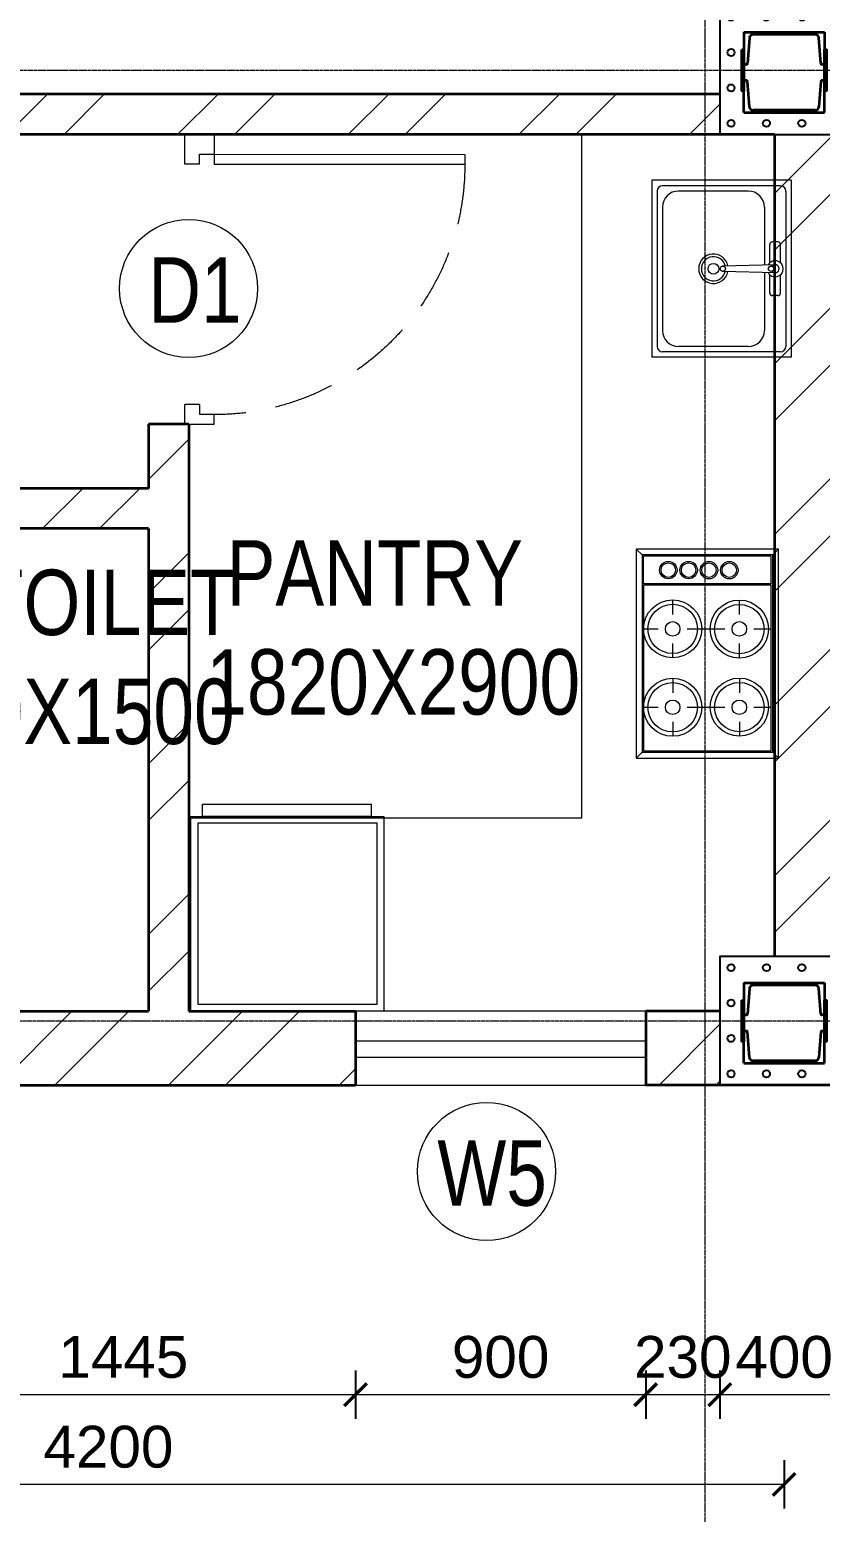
# Model space of a CAD drawing. Header units: millimetres. Extents: x 19543921 to 20171754, y -3528062 to -3222959.
# Drawn here: x 19638105 to 19640562, y -3255687 to -3251078 of the extents above; entities that cross this region are included whole.
import ezdxf

# ---------------------------------------------------------------- set-up
doc = ezdxf.new("R2010")
doc.units = ezdxf.units.MM
doc.header["$MEASUREMENT"] = 0
doc.header["$PDMODE"] = 35
for name, pattern in [('CENTER', [2, 1.25, -0.25, 0.25, -0.25]), ('CONTINUA', [0]), ('DASHED', [0.75, 0.5, -0.25])]:
    doc.linetypes.add(name, pattern=pattern)
doc.layers.get('Defpoints').update_dxf_attribs({"color": 169})
for name, color, linetype, lineweight in [('center', 4, 'Continuous', 9), ('Dimension', 4, 'Continuous', 9), ('Door-Window', 112, 'Continuous', 15), ('FURNITURE', 34, 'Continuous', 5), ('hatch LOW', 8, 'Continuous', 5), ('text', 142, 'Continuous', 9), ('wall', 1, 'Continuous', 35), ('Windows', 4, 'Continuous', 13)]:
    doc.layers.add(name, color=color, linetype=linetype, lineweight=lineweight)
doc.layers.add('Mobiliario', color=50, linetype='CONTINUA')
doc.styles.add('DIM', font='arial.ttf', dxfattribs={"width": 0.8, "height": 45})
doc.styles.add('ordinary', font='arial.ttf')
doc.dimstyles.new('outer dimension', dxfattribs={"dimtxt": 130, "dimasz": 70, "dimexe": 75, "dimexo": 150, "dimgap": 50, "dimtad": 1, "dimdec": 0, "dimrnd": 5, "dimzin": 12, "dimdsep": 46, "dimtxsty": 'ordinary', "dimblk": 'ARCHTICK', "dimcen": 0.09, "dimclrd": 256, "dimclre": 256, "dimclrt": 256, "dimadec": 0, "dimazin": 3, "dimtfac": 1, "dimtdec": 0, "dimtix": 1, "dimtmove": 1, "dimatfit": 2, "dimldrblk": 'ARCHTICK', "dimfxl": 75, "dimfxlon": 1, "dimtolj": 1, "dimtzin": 12, "dimlwd": -1, "dimarcsym": 0})

# ---------------------------------------------------------------- blocks, each defined once
blk = doc.blocks.new('ESTUFA')
at = {"layer": 'FURNITURE'}
for p, q in [((678.364, 239.2337), (678.344, 239.2537)), ((678.814, 239.2337), (678.834, 239.2537)), ((678.364, 239.2337), (678.364, 238.5537)), ((678.814, 239.2337), (678.364, 239.2337)), ((678.369, 239.2287), (678.369, 238.6587)), ((678.809, 239.2287), (678.369, 239.2287)), ((678.809, 238.6587), (678.809, 239.2287)), ((678.814, 238.5537), (678.814, 239.2337)), ((678.479, 239.1287), (678.479, 239.1781)), ((678.7085, 239.1287), (678.7085, 239.1787)), ((678.429, 239.0787), (678.369, 239.0787)), ((678.6585, 239.0787), (678.529, 239.0787)), ((678.809, 239.0787), (678.7585, 239.0787)), ((678.479, 238.9781), (678.479, 239.0287)), ((678.7085, 238.9787), (678.7085, 239.0287)), ((678.479, 238.9094), (678.479, 238.8587)), ((678.7085, 238.9087), (678.7085, 238.8587)), ((678.429, 238.8087), (678.369, 238.8087)), ((678.6585, 238.8087), (678.529, 238.8087)), ((678.809, 238.8087), (678.7585, 238.8087)), ((678.479, 238.7587), (678.479, 238.7094)), ((678.7085, 238.7587), (678.7085, 238.7087)), ((678.369, 238.6587), (678.809, 238.6587)), ((678.369, 238.6537), (678.369, 238.5587)), ((678.369, 238.6537), (678.809, 238.6537)), ((678.809, 238.6537), (678.809, 238.5587)), ((678.364, 238.5537), (678.344, 238.5337)), ((678.364, 238.5537), (678.814, 238.5537)), ((678.369, 238.5587), (678.809, 238.5587)), ((678.814, 238.5537), (678.834, 238.5337))]:
    blk.add_line(p, q, dxfattribs=at)
blk.add_lwpolyline([(678.344, 238.5337), (678.834, 238.5337), (678.834, 239.2537), (678.344, 239.2537)], close=True, dxfattribs=at)
for centre, radius in [((678.479, 239.0781), 0.1), ((678.479, 239.0781), 0.085), ((678.7085, 239.0787), 0.1), ((678.7085, 239.0787), 0.085), ((678.479, 239.0787), 0.025), ((678.7085, 239.0787), 0.025), ((678.479, 238.8094), 0.1), ((678.479, 238.8094), 0.085), ((678.7085, 238.8087), 0.1), ((678.7085, 238.8087), 0.085), ((678.479, 238.8087), 0.025), ((678.7085, 238.8087), 0.025), ((678.5136, 238.6065), 0.03), ((678.5836, 238.6065), 0.03), ((678.6536, 238.6062), 0.03), ((678.7236, 238.6062), 0.03), ((678.5136, 238.6065), 0.025), ((678.5836, 238.6065), 0.025), ((678.6536, 238.6062), 0.025), ((678.7236, 238.6062), 0.025)]:
    blk.add_circle(centre, radius, dxfattribs=at)
blk = doc.blocks.new('LAVAPLATOS')
at = {"layer": 'FURNITURE'}
for p, q in [((674.5951, 237.8736), (674.5951, 237.3236)), ((675.0284, 237.8736), (674.5951, 237.8736)), ((674.6117, 237.8402), (674.6117, 237.3569)), ((674.9951, 237.8569), (674.6284, 237.8569)), ((674.8951, 237.8402), (674.6784, 237.8402)), ((675.0117, 237.8402), (675.0117, 237.3569)), ((675.0284, 237.8736), (675.0284, 237.3236)), ((674.6284, 237.7902), (674.6284, 237.4069)), ((674.9451, 237.7902), (674.9451, 237.6102)), ((674.9617, 237.6172), (674.9617, 237.6736)), ((674.9867, 237.6819), (674.9701, 237.6819)), ((674.9951, 237.6172), (674.9951, 237.6736)), ((674.9784, 237.6111), (674.8159, 237.6069)), ((674.9784, 237.5861), (674.8159, 237.5902)), ((674.9451, 237.5869), (674.9451, 237.4069)), ((674.9617, 237.5236), (674.9617, 237.5799)), ((674.9951, 237.5236), (674.9951, 237.5799)), ((674.9867, 237.5152), (674.9701, 237.5152)), ((674.9951, 237.3402), (674.6284, 237.3402)), ((674.8951, 237.3569), (674.6784, 237.3569)), ((675.0284, 237.3236), (674.5951, 237.3236))]:
    blk.add_line(p, q, dxfattribs=at)
for centre, radius in [((674.7867, 237.5986), 0.0167), ((674.8159, 237.5986), 0.00833), ((674.9659, 237.5986), 0.00833)]:
    blk.add_circle(centre, radius, dxfattribs=at)
for centre, radius, start, end in [((674.6284, 237.8402), 0.0167, 90, 180), ((674.6784, 237.7902), 0.05, 90, 180), ((674.8951, 237.7902), 0.05, 0, 90), ((674.9951, 237.8402), 0.0167, 0, 90), ((674.9701, 237.6736), 0.00833, 90, 180), ((674.9867, 237.6736), 0.00833, 0, 90), ((674.7867, 237.5986), 0.0458, 10.9921, 349.0081), ((674.7867, 237.5986), 0.0375, 13.1354, 346.865), ((674.9784, 237.5986), 0.025, 208.5203, 151.4796), ((674.9784, 237.5986), 0.0125, 218.9424, 141.0576), ((674.9701, 237.5236), 0.00833, 180, 270), ((674.9867, 237.5236), 0.00833, 270, 0), ((674.6784, 237.4069), 0.05, 180, 270), ((674.8951, 237.4069), 0.05, 270, 0), ((674.6284, 237.3569), 0.0167, 180, 270), ((674.9951, 237.3569), 0.0167, 270, 0)]:
    blk.add_arc(centre, radius, start, end, dxfattribs=at)
blk = doc.blocks.new('3-0')
at = {"layer": 'Door-Window', "ltscale": 3}
for p, q in [((11063.05, 10097.68), (11065.97, 10099.9)), ((11065.25, 10097.81), (11066.71, 10098.92)), ((11065.97, 10099.9), (11066.71, 10098.92)), ((11063.05, 10097.68), (11064.53, 10095.73)), ((11065.99, 10096.84), (11064.53, 10095.73)), ((11065.99, 10096.84), (11065.25, 10097.81)), ((11085.5, 10074.13), (11110.32, 10092.96)), ((11111.05, 10091.97), (11110.32, 10092.96)), ((11086.24, 10073.15), (11111.05, 10091.97)), ((11084.04, 10073.02), (11082.57, 10071.91)), ((11084.04, 10073.02), (11084.78, 10072.04)), ((11084.78, 10072.04), (11086.24, 10073.15)), ((11086.24, 10073.15), (11085.5, 10074.13)), ((11087.72, 10071.2), (11086.24, 10073.15)), ((11082.57, 10071.91), (11084.79, 10068.98)), ((11084.79, 10068.98), (11087.72, 10071.2))]:
    blk.add_line(p, q, dxfattribs=at)
at = {"layer": 'Door-Window', "color": 9, "linetype": 'DASHED', "lineweight": 18, "ltscale": 15}
blk.add_arc((11085.5, 10074.13), 31.16, 37.1906, 127.1465, dxfattribs=at)
blk = doc.blocks.new('A$C46405F3B')
for p, q in [((0, 565.1), (560, 565.1)), ((0, 0), (0, 565.1)), ((560, 565.1), (560, 0)), ((560, 0), (0, 0))]:
    blk.add_line(p, q)
for points in [[(33.6, 600), (522.6, 600), (522.6, 565.1), (33.6, 565.1)], [(540, 545.1), (20, 545.1), (20, 20), (540, 20)]]:
    blk.add_lwpolyline(points, close=True)
blk = doc.blocks.new('c-section')
at = {"layer": 'wall'}
for p, q in [((75, 318.1), (325, 318.1)), ((75, 318.1), (75, 218.1)), ((91.8, 300.1), (85.6, 220.9)), ((296.3, 310.9), (103.7, 310.9)), ((314.4, 220.9), (308.2, 300.1)), ((325, 318.1), (325, 218.1)), ((82.4, 218.1), (75, 218.1)), ((325, 218.1), (317.6, 218.1)), ((75, 68.1), (75, 168.1)), ((82.4, 168.1), (75, 168.1)), ((91.8, 86), (85.6, 165.2)), ((314.4, 165.2), (308.2, 86)), ((325, 168.1), (317.6, 168.1)), ((325, 68.1), (325, 168.1)), ((75, 68.1), (325, 68.1)), ((296.3, 75.3), (103.7, 75.3))]:
    blk.add_line(p, q, dxfattribs=at)
at = {"layer": 'wall', "color": 2, "lineweight": -3}
blk.add_lwpolyline([(0, 0), (400, 0), (400, 400), (0, 400)], close=True, dxfattribs=at)
at = {"layer": 'wall', "linetype": 'Continuous', "ltscale": 1000}
for points in [[(68.7, 264.2), (75, 264.2), (75, 135.8), (68.7, 135.8)], [(325, 264.2), (331.3, 264.2), (331.3, 135.8), (325, 135.8)]]:
    blk.add_lwpolyline(points, close=True, dxfattribs=at)
at = {"layer": 'wall', "color": 2, "lineweight": -3}
for centre in [(35, 365), (145, 365), (255, 365), (365, 365), (35, 255), (365, 255), (35, 145), (365, 145), (35, 35), (145, 35), (255, 35), (365, 35)]:
    blk.add_circle(centre, 11, dxfattribs=at)
at = {"layer": 'wall'}
for centre, radius, start, end in [((103.7, 298.9), 12, 90, 174), ((296.3, 298.9), 12, 6, 90), ((82.4, 221.3), 3.2, 270, 354), ((317.6, 221.3), 3.2, 186, 270), ((82.4, 164.9), 3.2, 6, 90), ((317.6, 164.9), 3.2, 90, 174), ((103.7, 87.3), 12, 186, 270), ((296.3, 87.3), 12, 270, 354)]:
    blk.add_arc(centre, radius, start, end, dxfattribs=at)
blk = doc.blocks.new('_ArchTick')
at = {"color": 0, "linetype": 'ByBlock', "const_width": 0.15}
blk.add_lwpolyline([(-0.5, -0.5), (0.5, 0.5)], dxfattribs=at)
blk = doc.blocks.new('*D88')
at = {"layer": 'Defpoints', "color": 0, "linetype": 'Continuous', "ltscale": 1000, "transparency": 16777216}
for p in [(19637674.3, -3254359), (19639117.2, -3254359), (19639117.2, -3255321.3)]:
    blk.add_point(p, dxfattribs=at)
at = {"layer": 'Dimension', "linetype": 'Continuous', "lineweight": -2, "ltscale": 1000, "transparency": 16777216}
for p, q in [((19637674.3, -3255246.3), (19637674.3, -3255396.3)), ((19639117.2, -3255246.3), (19639117.2, -3255396.3))]:
    blk.add_line(p, q, dxfattribs=at)
at = {"layer": 'Dimension', "ltscale": 1000, "transparency": 16777216}
blk.add_line((19637674.3, -3255321.3), (19639117.2, -3255321.3), dxfattribs=at)
at = {"layer": 'Dimension', "linetype": 'Continuous', "ltscale": 1000, "transparency": 16777216, "xscale": 70, "yscale": 70, "zscale": 70, "rotation": 180}
blk.add_blockref('_ArchTick', (19637674.3, -3255321.3), dxfattribs=at)
at = {"layer": 'Dimension', "linetype": 'Continuous', "ltscale": 1000, "transparency": 16777216, "xscale": 70, "yscale": 70, "zscale": 70}
blk.add_blockref('_ArchTick', (19639117.2, -3255321.3), dxfattribs=at)
at = {"layer": 'Dimension', "linetype": 'Continuous', "ltscale": 1000, "transparency": 16777216, "insert": (19638395.7, -3255204.9), "char_height": 130, "attachment_point": 5, "style": 'ordinary'}
blk.add_mtext('\\A1;1445', dxfattribs=at)
blk = doc.blocks.new('*D36')
at = {"layer": 'Defpoints', "color": 0, "linetype": 'Continuous', "ltscale": 1000, "transparency": 16777216}
for p in [(19639117.2, -3254359), (19640019.3, -3254359), (19640019.3, -3255321.3)]:
    blk.add_point(p, dxfattribs=at)
at = {"layer": 'Dimension', "linetype": 'Continuous', "lineweight": -2, "ltscale": 1000, "transparency": 16777216}
for p, q in [((19639117.2, -3255246.3), (19639117.2, -3255396.3)), ((19640019.3, -3255246.3), (19640019.3, -3255396.3))]:
    blk.add_line(p, q, dxfattribs=at)
at = {"layer": 'Dimension', "ltscale": 1000, "transparency": 16777216}
blk.add_line((19639117.2, -3255321.3), (19640019.3, -3255321.3), dxfattribs=at)
at = {"layer": 'Dimension', "linetype": 'Continuous', "ltscale": 1000, "transparency": 16777216, "xscale": 70, "yscale": 70, "zscale": 70, "rotation": 180}
blk.add_blockref('_ArchTick', (19639117.2, -3255321.3), dxfattribs=at)
at = {"layer": 'Dimension', "linetype": 'Continuous', "ltscale": 1000, "transparency": 16777216, "xscale": 70, "yscale": 70, "zscale": 70}
blk.add_blockref('_ArchTick', (19640019.3, -3255321.3), dxfattribs=at)
at = {"layer": 'Dimension', "linetype": 'Continuous', "ltscale": 1000, "transparency": 16777216, "insert": (19639568.2, -3255204.9), "char_height": 130, "attachment_point": 5, "style": 'ordinary'}
blk.add_mtext('\\A1;900', dxfattribs=at)
blk = doc.blocks.new('*D37')
at = {"layer": 'Defpoints', "color": 0, "linetype": 'Continuous', "ltscale": 1000, "transparency": 16777216}
for p in [(19640019.3, -3254359), (19640249.5, -3254359), (19640249.5, -3255321.3)]:
    blk.add_point(p, dxfattribs=at)
at = {"layer": 'Dimension', "linetype": 'Continuous', "lineweight": -2, "ltscale": 1000, "transparency": 16777216}
for p, q in [((19640019.3, -3255246.3), (19640019.3, -3255396.3)), ((19640249.5, -3255246.3), (19640249.5, -3255396.3))]:
    blk.add_line(p, q, dxfattribs=at)
at = {"layer": 'Dimension', "ltscale": 1000, "transparency": 16777216}
blk.add_line((19640019.3, -3255321.3), (19640249.5, -3255321.3), dxfattribs=at)
at = {"layer": 'Dimension', "linetype": 'Continuous', "ltscale": 1000, "transparency": 16777216, "insert": (19640134.4, -3255204.9), "char_height": 130, "attachment_point": 5, "style": 'ordinary'}
blk.add_mtext('\\A1;230', dxfattribs=at)
blk = doc.blocks.new('*D38')
at = {"layer": 'Defpoints', "color": 0, "linetype": 'Continuous', "ltscale": 1000, "transparency": 16777216}
for p in [(19640249.5, -3254359), (19640649.5, -3254359), (19640649.5, -3255321.3)]:
    blk.add_point(p, dxfattribs=at)
at = {"layer": 'Dimension', "linetype": 'Continuous', "lineweight": -2, "ltscale": 1000, "transparency": 16777216}
for p, q in [((19640249.5, -3255246.3), (19640249.5, -3255396.3)), ((19640649.5, -3255246.3), (19640649.5, -3255396.3))]:
    blk.add_line(p, q, dxfattribs=at)
at = {"layer": 'Dimension', "ltscale": 1000, "transparency": 16777216}
blk.add_line((19640249.5, -3255321.3), (19640649.5, -3255321.3), dxfattribs=at)
at = {"layer": 'Dimension', "linetype": 'Continuous', "ltscale": 1000, "transparency": 16777216, "xscale": 70, "yscale": 70, "zscale": 70, "rotation": 180}
blk.add_blockref('_ArchTick', (19640249.5, -3255321.3), dxfattribs=at)
at = {"layer": 'Dimension', "linetype": 'Continuous', "ltscale": 1000, "transparency": 16777216, "xscale": 70, "yscale": 70, "zscale": 70}
blk.add_blockref('_ArchTick', (19640649.5, -3255321.3), dxfattribs=at)
at = {"layer": 'Dimension', "linetype": 'Continuous', "ltscale": 1000, "transparency": 16777216, "insert": (19640449.5, -3255204.9), "char_height": 130, "attachment_point": 5, "style": 'ordinary'}
blk.add_mtext('\\A1;400', dxfattribs=at)
blk = doc.blocks.new('*D89')
at = {"layer": 'Defpoints', "color": 0, "linetype": 'Continuous', "ltscale": 1000, "transparency": 16777216}
for p in [(19636249.3, -3254359), (19640449.5, -3254359), (19636249.3, -3255600.4)]:
    blk.add_point(p, dxfattribs=at)
at = {"layer": 'Dimension', "linetype": 'Continuous', "lineweight": -2, "ltscale": 1000, "transparency": 16777216}
for p, q in [((19636249.3, -3255525.4), (19636249.3, -3255675.4)), ((19640449.5, -3255525.4), (19640449.5, -3255675.4))]:
    blk.add_line(p, q, dxfattribs=at)
at = {"layer": 'Dimension', "ltscale": 1000, "transparency": 16777216}
blk.add_line((19640449.5, -3255600.4), (19636249.3, -3255600.4), dxfattribs=at)
at = {"layer": 'Dimension', "linetype": 'Continuous', "ltscale": 1000, "transparency": 16777216, "xscale": 70, "yscale": 70, "zscale": 70, "rotation": 180}
blk.add_blockref('_ArchTick', (19636249.3, -3255600.4), dxfattribs=at)
at = {"layer": 'Dimension', "linetype": 'Continuous', "ltscale": 1000, "transparency": 16777216, "xscale": 70, "yscale": 70, "zscale": 70}
blk.add_blockref('_ArchTick', (19640449.5, -3255600.4), dxfattribs=at)
at = {"layer": 'Dimension', "linetype": 'Continuous', "ltscale": 1000, "transparency": 16777216, "insert": (19638349.4, -3255484), "char_height": 130, "attachment_point": 5, "style": 'ordinary'}
blk.add_mtext('\\A1;4200', dxfattribs=at)
blk = doc.blocks.new('*D39')
at = {"layer": 'Defpoints', "color": 0, "linetype": 'Continuous', "ltscale": 1000, "transparency": 16777216}
for p in [(19631049.5, -3254359), (19640649.5, -3254359), (19640649.5, -3255906.8)]:
    blk.add_point(p, dxfattribs=at)
at = {"layer": 'Dimension', "linetype": 'Continuous', "lineweight": -2, "ltscale": 1000, "transparency": 16777216}
for p, q in [((19631049.5, -3255831.8), (19631049.5, -3255981.8)), ((19640649.5, -3255831.8), (19640649.5, -3255981.8))]:
    blk.add_line(p, q, dxfattribs=at)
at = {"layer": 'Dimension', "ltscale": 1000, "transparency": 16777216}
blk.add_line((19631049.5, -3255906.8), (19640649.5, -3255906.8), dxfattribs=at)
at = {"layer": 'Dimension', "linetype": 'Continuous', "ltscale": 1000, "transparency": 16777216, "xscale": 70, "yscale": 70, "zscale": 70, "rotation": 180}
blk.add_blockref('_ArchTick', (19631049.5, -3255906.8), dxfattribs=at)
at = {"layer": 'Dimension', "linetype": 'Continuous', "ltscale": 1000, "transparency": 16777216, "xscale": 70, "yscale": 70, "zscale": 70}
blk.add_blockref('_ArchTick', (19640649.5, -3255906.8), dxfattribs=at)
at = {"layer": 'Dimension', "linetype": 'Continuous', "ltscale": 1000, "transparency": 16777216, "insert": (19635849.5, -3255790.4), "char_height": 130, "attachment_point": 5, "style": 'ordinary'}
blk.add_mtext('\\A1;9600', dxfattribs=at)

msp = doc.modelspace()

# ---------------------------------------------------------------- hatches: boundary and pattern name
at = {"layer": 'hatch LOW', "linetype": 'Continuous', "ltscale": 1000}
h = msp.add_hatch(dxfattribs=at)
h.set_pattern_fill('ANSI32', color=0, scale=1000)
h.set_pattern_definition([(45, (-12373.72, -74813.84), (-265.165043, 265.165043), []), (45, (-12196.95, -74813.84), (-265.165043, 265.165043), [])])
h.paths.add_polyline_path([(19640249.5, -3251279), (19637349.3, -3251279.7), (19637349.3, -3251404.7), (19640249.5, -3251404)])
h = msp.add_hatch(dxfattribs=at)
h.set_pattern_fill('ANSI32', color=0, scale=1000)
h.set_pattern_definition([(45, (-15108.65, -74813.84), (-265.165043, 265.165043), []), (45, (-14931.87, -74813.84), (-265.165043, 265.165043), [])])
h.paths.add_polyline_path([(19640649.5, -3251404), (19640419.5, -3251404), (19640419.5, -3253959), (19640649.5, -3253959)])
h = msp.add_hatch(dxfattribs=at)
h.set_pattern_fill('ANSI32', color=0, scale=1000)
h.set_pattern_definition([(45, (-30129.84, -74813.84), (-265.165043, 265.165043), []), (45, (-29953.06, -74813.84), (-265.165043, 265.165043), [])])
h.paths.add_polyline_path([(19638599.3, -3252304), (19638474.3, -3252304), (19638474.3, -3252504), (19636924.3, -3252503.9), (19636924.3, -3252628.9), (19638474.3, -3252629), (19638474.3, -3254129), (19637647.8, -3254129), (19637647.8, -3254359), (19639117.2, -3254359), (19639117.2, -3254129), (19638599.3, -3254129)])
h = msp.add_hatch(dxfattribs=at)
h.set_pattern_fill('ANSI32', color=0, scale=1000)
h.set_pattern_definition([(45, (-4210.14, -74813.84), (-265.165043, 265.165043), []), (45, (-4033.36, -74813.84), (-265.165043, 265.165043), [])])
h.paths.add_polyline_path([(19640249.5, -3254129), (19640019.3, -3254129), (19640019.3, -3254359), (19640249.5, -3254359)])

# ---------------------------------------------------------------- linework, layer by layer
at = {"layer": 'center', "color": 251, "linetype": 'CENTER', "ltscale": 5}
for p, q in [((19640202.6, -3244640.8), (19640202.6, -3256248.8)), ((19628718.5, -3251204), (19643885.7, -3251204)), ((19628965.4, -3254159), (19644132.6, -3254159))]:
    msp.add_line(p, q, dxfattribs=at)
at = {"layer": 'FURNITURE', "linetype": 'ByBlock'}
for p, q in [((19639819.6, -3251404), (19639819.5, -3253529)), ((19639819.5, -3253529), (19638599.3, -3253529))]:
    msp.add_line(p, q, dxfattribs=at)
at = {"layer": 'text', "ltscale": 7}
for centre in [(19638598.6, -3251882.5), (19639524.6, -3254627.6)]:
    msp.add_circle(centre, 214.6, dxfattribs=at)
at = {"layer": 'wall', "linetype": 'Continuous', "ltscale": 1000}
for p, q in [((19640249.5, -3251279), (19637349.3, -3251279)), ((19640419.5, -3251404), (19637349.3, -3251404)), ((19638599.3, -3252304), (19638474.3, -3252304)), ((19638474.3, -3252504), (19636924.3, -3252504)), ((19638474.3, -3252629), (19636924.3, -3252629)), ((19637674.3, -3254129), (19638474.3, -3254129)), ((19638599.3, -3254129), (19639117.2, -3254129)), ((19639117.2, -3254129), (19639117.2, -3254359)), ((19640019.3, -3254129), (19640019.3, -3254359)), ((19637674.3, -3254359), (19639117.2, -3254359))]:
    msp.add_line(p, q, dxfattribs=at)
at = {"layer": 'wall', "ltscale": 7}
for p, q in [((19640419.5, -3251404), (19640419.5, -3253959)), ((19638474.3, -3252304), (19638474.3, -3252504)), ((19638599.3, -3252304), (19638599.3, -3254129)), ((19638474.3, -3252629), (19638474.3, -3254129)), ((19640249.5, -3254129), (19640019.3, -3254129)), ((19640649.5, -3254359), (19640019.3, -3254359))]:
    msp.add_line(p, q, dxfattribs=at)
at = {"layer": 'Windows', "linetype": 'Continuous', "ltscale": 1000}
for p, q in [((19640019.3, -3254129), (19639117.2, -3254129)), ((19639117.2, -3254359), (19640019.3, -3254359))]:
    msp.add_line(p, q, dxfattribs=at)
at = {"layer": 'Windows', "ltscale": 7}
for p, q in [((19639117.2, -3254221.3), (19640019.3, -3254221.3)), ((19639117.2, -3254272.1), (19640019.3, -3254272.1))]:
    msp.add_line(p, q, dxfattribs=at)

# ---------------------------------------------------------------- block references
at = {"layer": 'FURNITURE', "xscale": 902.7777776376226, "yscale": 902.7777776376226, "zscale": 902.7777776376226, "rotation": 180}
msp.add_blockref('ESTUFA', (20252826, -3037349.6), dxfattribs=at)
at = {"layer": 'FURNITURE', "linetype": 'ByBlock', "xscale": 1.071428571428569, "yscale": 1.071428571428569, "zscale": 1.071428571428569}
msp.add_blockref('A$C46405F3B', (19638605.7, -3254129), dxfattribs=at)
at = {"layer": 'Mobiliario', "xscale": 999.9999998447796, "yscale": 999.9999998447796, "zscale": 999.9999998447796}
msp.add_blockref('LAVAPLATOS', (18965443, -3489419.9), dxfattribs=at)
at = {"layer": 'wall', "linetype": 'ByBlock', "xscale": -24.99476955698659, "yscale": 24.99476955698659, "zscale": 24.99476955698659, "rotation": 217.1513136179354}
msp.add_blockref('3-0', (19265766, -3218134.4), dxfattribs=at)
at = {"layer": 'wall', "linetype": 'Continuous'}
for p in [(19640249.5, -3251404), (19640249.5, -3254359)]:
    msp.add_blockref('c-section', p, dxfattribs=at)

# ---------------------------------------------------------------- texts
at = {"layer": 'text', "ltscale": 7, "char_height": 203.2, "style": 'DIM'}
for s, width, insert, attachment_point in [('D1', 12.632, (19638473.1, -3251785.6), 1), (' PANTRY\\P1820X2900', 2803.64, (19638653.7, -3252665.3), 1), ('  TOILET\\P2300X1500', 2803.64, (19638741.6, -3252756.8), 3), ('W5', 12.632, (19639371.6, -3254530.8), 1)]:
    msp.add_mtext_dynamic_manual_height_columns(s, width=width, gutter_width=40, heights=[0], dxfattribs=dict(at, insert=insert, attachment_point=attachment_point))

# ---------------------------------------------------------------- dimensions: what is measured, and where the dimension line sits
at = {"layer": 'Dimension', "linetype": 'Continuous', "ltscale": 1000}
for base, p1, p2, picture, middle in [((19640649.5, -3255906.8), (19631049.5, -3254359), (19640649.5, -3254359), '*D39', (19635849.5, -3255790.4)), ((19636249.3, -3255600.4), (19640449.5, -3254359), (19636249.3, -3254359), '*D89', (19638349.4, -3255484)), ((19639117.2, -3255321.3), (19637674.3, -3254359), (19639117.2, -3254359), '*D88', (19638395.7, -3255204.9)), ((19640019.3, -3255321.3), (19639117.2, -3254359), (19640019.3, -3254359), '*D36', (19639568.2, -3255204.9)), ((19640249.5, -3255321.3), (19640019.3, -3254359), (19640249.5, -3254359), '*D37', (19640134.4, -3255204.9)), ((19640649.5, -3255321.3), (19640249.5, -3254359), (19640649.5, -3254359), '*D38', (19640449.5, -3255204.9))]:
    dim = msp.add_linear_dim(base=base, p1=p1, p2=p2, dimstyle='outer dimension', dxfattribs=at)
    dim.commit()
    dim.dimension.update_dxf_attribs({"geometry": picture, "text_midpoint": middle})

doc.saveas('drawing.dxf')
